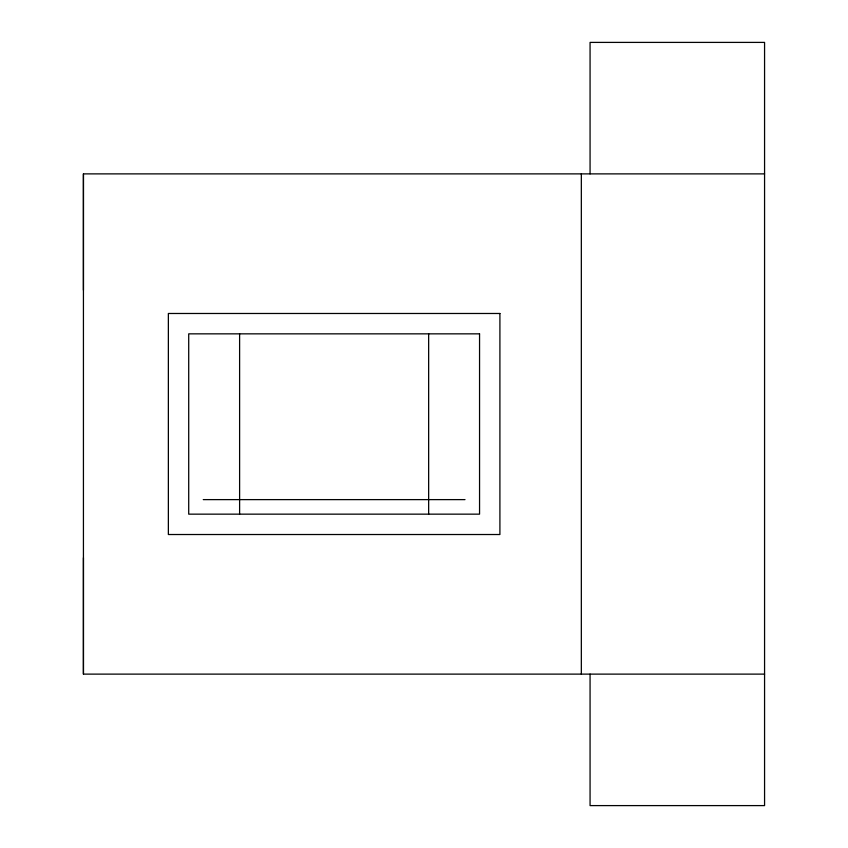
<?xml version="1.0" encoding="UTF-8"?>
<svg xmlns="http://www.w3.org/2000/svg" width="848" height="848" viewBox="0 0 848 848"><rect width="100%" height="100%" fill="white"/><g stroke="black" fill="none" stroke-linecap="round" stroke-linejoin="round"><path stroke-width="1.27" d="M764.567 674.118L83.433 674.118L83.433 557.783M83.433 290.164L83.433 173.882L764.567 173.882M590.07 674.118L590.07 805.6L764.567 805.6L764.567 42.4L590.07 42.4L590.07 173.882M203.255 499.62L465.011 499.62M581.336 173.882L581.336 674.118M428.653 333.847L428.653 514.153M239.613 333.847L239.613 514.153M83.433 173.882L83.433 674.118M499.907 313.484L168.36 313.484L168.36 534.516L499.907 534.516L499.907 313.484M479.555 333.847L188.712 333.847L188.712 514.153L479.555 514.153L479.555 333.847"/></g></svg>
